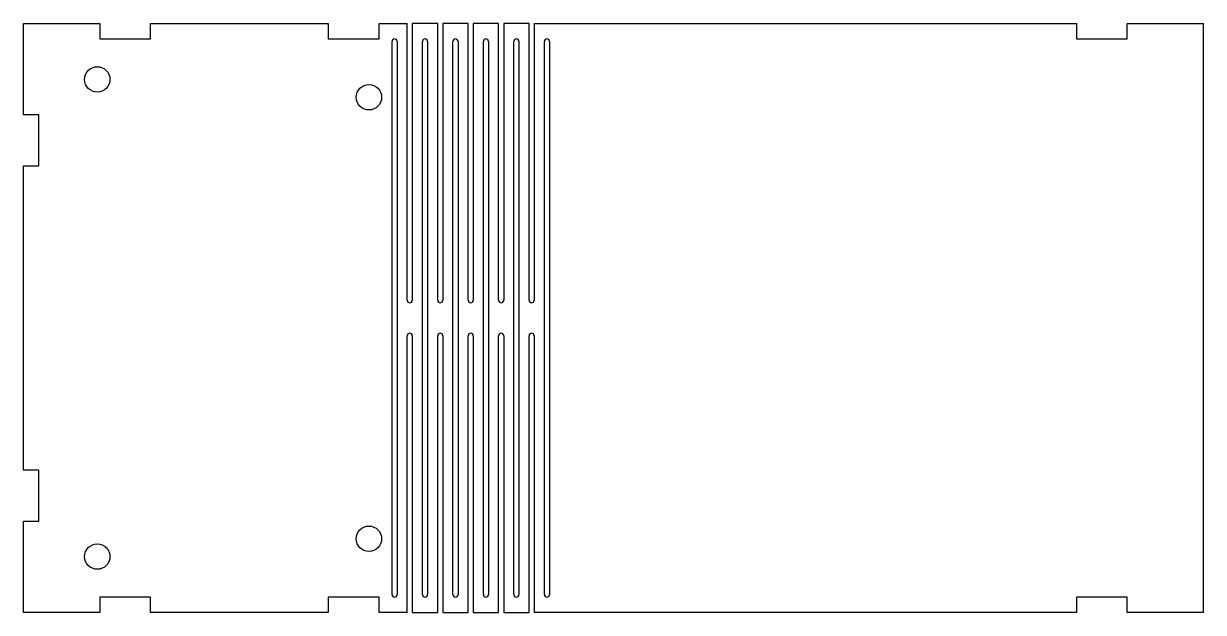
# Model space of a CAD drawing. Extents: x -117 to 115, y -58 to 58.
import ezdxf

# ---------------------------------------------------------------- set-up
doc = ezdxf.new("R2010")
doc.units = 0
doc.layers.add('VISIBLE', color=7, linetype='CONTINUOUS')

msp = doc.modelspace()

# ---------------------------------------------------------------- linework, layer by layer
at = {"layer": 'VISIBLE'}
for p, q in [((-117.45, 58), (-102.45, 58)), ((-117.45, 40), (-117.45, 58)), ((-102.45, 58), (-102.45, 55)), ((-92.45, 58), (-57.45, 58)), ((-92.45, 55), (-92.45, 58)), ((-57.45, 58), (-57.45, 55)), ((-47.45, 58), (-41.9, 58)), ((-47.45, 55), (-47.45, 58)), ((-41.9, 3.5), (-41.9, 58)), ((-35.9, 58), (-40.9, 58)), ((-40.9, 58), (-40.9, 3.5)), ((-35.9, 3.5), (-35.9, 58)), ((-29.9, 58), (-34.9, 58)), ((-34.9, 58), (-34.9, 3.5)), ((-29.9, 3.5), (-29.9, 58)), ((-23.9, 58), (-28.9, 58)), ((-28.9, 58), (-28.9, 3.5)), ((-23.9, 3.5), (-23.9, 58)), ((-17.9, 58), (-22.9, 58)), ((-22.9, 58), (-22.9, 3.5)), ((-17.9, 3.5), (-17.9, 58)), ((-16.9, 58), (89.89, 58)), ((-16.9, 58), (-16.9, 3.5)), ((89.89, 58), (89.89, 55)), ((99.89, 58), (114.89, 58)), ((99.89, 55), (99.89, 58)), ((114.89, -58), (114.89, 58)), ((-102.45, 55), (-92.45, 55)), ((-57.45, 55), (-47.45, 55)), ((-44.9, -54.5), (-44.9, 54.5)), ((-43.9, 54.5), (-43.9, -54.5)), ((-38.9, -54.5), (-38.9, 54.5)), ((-37.9, 54.5), (-37.9, -54.5)), ((-32.9, -54.5), (-32.9, 54.5)), ((-31.9, 54.5), (-31.9, -54.5)), ((-26.9, -54.5), (-26.9, 54.5)), ((-25.9, 54.5), (-25.9, -54.5)), ((-20.9, -54.5), (-20.9, 54.5)), ((-19.9, 54.5), (-19.9, -54.5)), ((-14.9, -54.5), (-14.9, 54.5)), ((-13.9, 54.5), (-13.9, -54.5)), ((89.89, 55), (99.89, 55)), ((-114.45, 40), (-117.45, 40)), ((-114.45, 30), (-114.45, 40)), ((-117.45, 30), (-114.45, 30)), ((-117.45, -30), (-117.45, 30)), ((-41.9, -58), (-41.9, -3.5)), ((-40.9, -3.5), (-40.9, -58)), ((-35.9, -58), (-35.9, -3.5)), ((-34.9, -3.5), (-34.9, -58)), ((-29.9, -58), (-29.9, -3.5)), ((-28.9, -3.5), (-28.9, -58)), ((-23.9, -58), (-23.9, -3.5)), ((-22.9, -3.5), (-22.9, -58)), ((-17.9, -58), (-17.9, -3.5)), ((-16.9, -3.5), (-16.9, -58)), ((-114.45, -30), (-117.45, -30)), ((-114.45, -40), (-114.45, -30)), ((-117.45, -40), (-114.45, -40)), ((-117.45, -58), (-117.45, -40)), ((-102.45, -55), (-102.45, -58)), ((-92.45, -55), (-102.45, -55)), ((-92.45, -58), (-92.45, -55)), ((-57.45, -55), (-57.45, -58)), ((-47.45, -55), (-57.45, -55)), ((-47.45, -58), (-47.45, -55)), ((89.89, -55), (89.89, -58)), ((99.89, -55), (89.89, -55)), ((99.89, -58), (99.89, -55)), ((-102.45, -58), (-117.45, -58)), ((-57.45, -58), (-92.45, -58)), ((-41.9, -58), (-47.45, -58)), ((-40.9, -58), (-35.9, -58)), ((-34.9, -58), (-29.9, -58)), ((-28.9, -58), (-23.9, -58)), ((-22.9, -58), (-17.9, -58)), ((89.89, -58), (-16.9, -58)), ((114.89, -58), (99.89, -58))]:
    msp.add_line(p, q, dxfattribs=at)
for centre in [(-102.94, 47), (-49.45, 43.49), (-49.45, -43.49), (-102.94, -47)]:
    msp.add_circle(centre, 2.5, dxfattribs=at)
for centre, start, end in [((-44.4, 54.5), 0, 180), ((-38.4, 54.5), 0, 180), ((-32.4, 54.5), 0, 180), ((-26.4, 54.5), 0, 180), ((-20.4, 54.5), 0, 180), ((-14.4, 54.5), 0, 180), ((-41.4, 3.5), 180, 0), ((-35.4, 3.5), 180, 0), ((-29.4, 3.5), 180, 0), ((-23.4, 3.5), 180, 0), ((-17.4, 3.5), 180, 0), ((-41.4, -3.5), 0, 180), ((-35.4, -3.5), 0, 180), ((-29.4, -3.5), 0, 180), ((-23.4, -3.5), 0, 180), ((-17.4, -3.5), 0, 180), ((-44.4, -54.5), 180, 0), ((-38.4, -54.5), 180, 0), ((-32.4, -54.5), 180, 0), ((-26.4, -54.5), 180, 0), ((-20.4, -54.5), 180, 0), ((-14.4, -54.5), 180, 0)]:
    msp.add_arc(centre, 0.5, start, end, dxfattribs=at)

doc.saveas('drawing.dxf')
